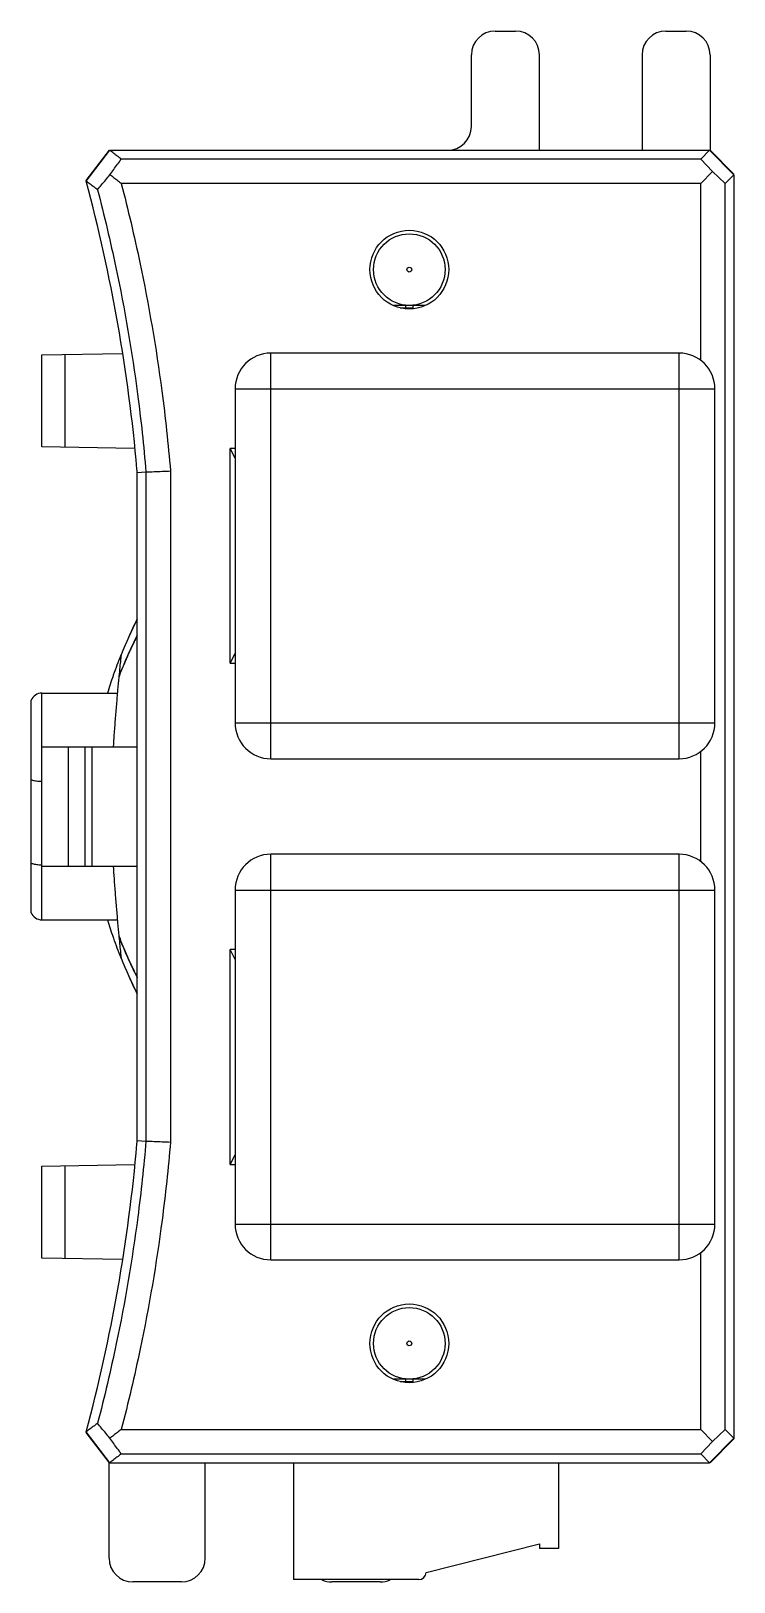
# Model space of a CAD drawing. Header units: millimetres. Extents: x 54 to 1685, y 68 to 1015.
# Drawn here: x 1432 to 1461.5, y 539.7 to 604.7 of the extents above; entities that cross this region are included whole.
import ezdxf

# ---------------------------------------------------------------- set-up
doc = ezdxf.new("R2010")
doc.units = ezdxf.units.MM

msp = doc.modelspace()

# ---------------------------------------------------------------- linework, layer by layer
at = {"color": 7, "linetype": 'Continuous'}
for p, q in [((1451.471, 604.674), (1452.321, 604.674)), ((1458.621, 604.674), (1459.471, 604.674)), ((1450.471, 600.674), (1450.471, 603.674)), ((1453.321, 599.674), (1453.321, 603.674)), ((1457.621, 603.674), (1457.621, 599.674)), ((1460.471, 603.674), (1460.471, 599.674)), ((1435.292, 599.674), (1434.326, 598.414)), ((1434.335, 598.382), (1435.326, 599.674)), ((1435.326, 599.674), (1460.471, 599.674)), ((1460.079, 599.307), (1435.802, 599.307)), ((1460.079, 599.307), (1460.445, 599.674)), ((1460.079, 599.307), (1460.578, 598.781)), ((1460.445, 599.674), (1461.471, 598.648)), ((1461.471, 598.674), (1460.471, 599.674)), ((1460.079, 598.281), (1460.578, 598.781)), ((1460.578, 598.781), (1461.105, 598.281)), ((1460.079, 598.281), (1435.802, 598.281)), ((1460.079, 590.86), (1460.079, 598.281)), ((1461.105, 598.281), (1461.471, 598.648)), ((1461.105, 546.067), (1461.105, 598.281)), ((1461.471, 598.648), (1461.471, 545.674)), ((1448.525, 593.174), (1447.218, 593.174)), ((1447.492, 593.074), (1448.021, 593.074)), ((1447.721, 593.074), (1447.721, 593.174)), ((1448.021, 593.174), (1448.021, 593.074)), ((1432.471, 591.104), (1435.867, 591.163)), ((1432.471, 587.244), (1432.471, 591.104)), ((1433.454, 587.226), (1433.454, 591.121)), ((1442.071, 574.174), (1442.071, 591.174)), ((1459.171, 591.174), (1442.071, 591.174)), ((1459.171, 574.174), (1459.171, 591.174)), ((1440.571, 589.674), (1460.671, 589.674)), ((1440.571, 589.674), (1440.571, 575.674)), ((1460.671, 575.674), (1460.671, 589.674)), ((1436.357, 587.176), (1432.471, 587.244)), ((1440.571, 586.766), (1440.371, 587.174)), ((1440.571, 587.174), (1440.371, 587.174)), ((1440.371, 578.174), (1440.371, 587.174)), ((1436.471, 586.178), (1436.838, 586.193)), ((1436.471, 558.169), (1436.471, 586.178)), ((1436.838, 586.193), (1436.838, 558.154)), ((1437.864, 586.237), (1437.864, 558.111)), ((1440.371, 578.174), (1440.571, 578.581)), ((1440.371, 578.174), (1440.571, 578.174)), ((1432.023, 567.724), (1432.023, 576.624)), ((1432.481, 574.674), (1432.481, 576.924)), ((1432.481, 576.924), (1435.64, 576.924)), ((1440.571, 575.674), (1460.671, 575.674)), ((1432.471, 569.674), (1432.471, 574.674)), ((1432.471, 574.674), (1434.576, 574.674)), ((1433.596, 569.674), (1433.596, 574.674)), ((1434.276, 574.674), (1434.276, 569.674)), ((1434.576, 574.674), (1434.576, 569.674)), ((1434.582, 574.674), (1436.471, 574.674)), ((1442.071, 574.174), (1459.171, 574.174)), ((1460.079, 569.86), (1460.079, 574.487)), ((1459.171, 570.174), (1442.071, 570.174)), ((1442.071, 553.174), (1442.071, 570.174)), ((1459.171, 553.174), (1459.171, 570.174)), ((1432.471, 569.674), (1434.576, 569.674)), ((1432.481, 567.424), (1432.481, 569.674)), ((1434.582, 569.674), (1436.471, 569.674)), ((1440.571, 568.674), (1460.671, 568.674)), ((1440.571, 568.674), (1440.571, 554.674)), ((1460.671, 554.674), (1460.671, 568.674)), ((1432.481, 567.424), (1435.64, 567.424)), ((1440.371, 557.174), (1440.371, 566.174)), ((1440.571, 565.766), (1440.371, 566.174)), ((1440.571, 566.174), (1440.371, 566.174)), ((1436.471, 558.169), (1436.838, 558.154)), ((1432.471, 557.104), (1436.357, 557.172)), ((1432.471, 553.244), (1432.471, 557.104)), ((1433.454, 553.226), (1433.454, 557.121)), ((1440.371, 557.174), (1440.571, 557.581)), ((1440.371, 557.174), (1440.571, 557.174)), ((1440.571, 554.674), (1460.671, 554.674)), ((1435.866, 553.184), (1432.471, 553.244)), ((1442.071, 553.174), (1459.171, 553.174)), ((1460.079, 546.067), (1460.079, 553.487)), ((1448.525, 548.174), (1447.218, 548.174)), ((1447.492, 548.074), (1448.021, 548.074)), ((1447.721, 548.074), (1447.721, 548.174)), ((1448.021, 548.174), (1448.021, 548.074)), ((1435.802, 546.067), (1460.079, 546.067)), ((1460.079, 546.067), (1460.578, 545.567)), ((1461.105, 546.067), (1460.578, 545.567)), ((1461.105, 546.067), (1461.471, 545.7)), ((1434.326, 545.933), (1435.292, 544.674)), ((1435.326, 544.674), (1434.335, 545.965)), ((1460.578, 545.567), (1460.079, 545.04)), ((1461.471, 545.7), (1460.445, 544.674)), ((1460.471, 544.674), (1461.471, 545.674)), ((1435.802, 545.04), (1460.079, 545.04)), ((1460.079, 545.04), (1460.445, 544.674)), ((1435.292, 544.674), (1460.445, 544.674)), ((1435.292, 540.674), (1435.292, 544.674)), ((1439.321, 540.674), (1439.321, 544.674)), ((1443.021, 544.674), (1443.021, 539.774)), ((1454.121, 544.674), (1454.121, 541.074)), ((1448.571, 540.074), (1453.321, 541.274)), ((1453.321, 541.274), (1453.321, 541.074)), ((1454.121, 541.074), (1453.321, 541.074)), ((1438.321, 539.674), (1436.292, 539.674)), ((1448.271, 539.774), (1443.021, 539.774)), ((1446.651, 539.674), (1444.621, 539.674))]:
    msp.add_line(p, q, dxfattribs=at)
for centre, radius in [((1447.871, 594.674), 1.65), ((1447.871, 594.674), 1.5), ((1447.871, 594.674), 0.1), ((1447.871, 549.674), 1.65), ((1447.871, 549.674), 1.5), ((1447.871, 549.674), 0.1)]:
    msp.add_circle(centre, radius, dxfattribs=at)
for centre, radius, start, end in [((1451.471, 603.674), 1, 90, 180), ((1452.321, 603.674), 1, 0, 90), ((1458.621, 603.674), 1, 90, 180), ((1459.471, 603.674), 1, 0, 90), ((1449.471, 600.674), 1, 270.00017, 0), ((1442.071, 589.674), 1.5, 90, 180), ((1459.171, 589.674), 1.5, 0, 90), ((1432.481, 576.424), 0.5, 90, 156.42182), ((1442.071, 575.674), 1.5, 180, 270), ((1459.171, 575.674), 1.5, 270, 0), ((1442.071, 568.674), 1.5, 90, 180), ((1459.171, 568.674), 1.5, 0, 90), ((1432.481, 567.924), 0.5, 203.57818, 270), ((1442.071, 554.674), 1.5, 180, 270), ((1459.171, 554.674), 1.5, 270, 0), ((1436.292, 540.674), 1, 180, 270), ((1438.321, 540.674), 1, 270, 0), ((1444.621, 540.674), 1, 245.54918, 270), ((1446.651, 540.674), 1, 270, 294.45082), ((1448.271, 540.074), 0.3, 270, 0)]:
    msp.add_arc(centre, radius, start, end, dxfattribs=at)
for points, knots in [([(1435.802, 599.307), (1435.757, 599.342), (1435.655, 599.421), (1435.496, 599.543), (1435.383, 599.63), (1435.326, 599.674)], [0, 0, 0, 0, 0.1702174, 0.3874263, 0.6008993, 0.6008993, 0.6008993, 0.6008993]), ([(1435.327, 598.647), (1435.38, 598.72), (1435.485, 598.867), (1435.644, 599.087), (1435.749, 599.234), (1435.802, 599.307)], [0, 0, 0, 0, 0.2711551, 0.542284, 0.8133867, 0.8133867, 0.8133867, 0.8133867]), ([(1436.471, 586.178), (1436.468, 586.224), (1436.114, 590.339), (1435.392, 594.438), (1434.335, 598.382)], [0, 0, 0, 0, 0.139557, 12.390186, 12.390186, 12.390186, 12.390186]), ([(1434.809, 598.022), (1434.765, 598.056), (1434.663, 598.134), (1434.505, 598.254), (1434.391, 598.339), (1434.335, 598.382)], [0, 0, 0, 0, 0.1686852, 0.3839358, 0.5954768, 0.5954768, 0.5954768, 0.5954768]), ([(1434.809, 598.022), (1434.867, 598.091), (1434.981, 598.23), (1435.154, 598.438), (1435.269, 598.577), (1435.327, 598.647)], [0, 0, 0, 0, 0.2694845, 0.5399804, 0.8115671, 0.8115671, 0.8115671, 0.8115671]), ([(1434.809, 598.022), (1435.091, 596.941), (1435.759, 594.106), (1436.435, 590.155), (1436.746, 587.283), (1436.838, 586.193)], [0, 0, 0, 0, 3.351112, 8.733732, 12.013865, 12.013865, 12.013865, 12.013865]), ([(1435.802, 598.281), (1435.749, 598.322), (1435.644, 598.403), (1435.485, 598.525), (1435.38, 598.607), (1435.327, 598.647)], [0, 0, 0, 0, 0.2003427, 0.4003608, 0.6000236, 0.6000236, 0.6000236, 0.6000236]), ([(1435.802, 598.281), (1436.088, 597.184), (1436.765, 594.308), (1437.454, 590.285), (1437.77, 587.357), (1437.864, 586.237)], [0, 0, 0, 0, 3.399875, 8.860786, 12.232287, 12.232287, 12.232287, 12.232287]), ([(1436.838, 586.193), (1436.952, 586.198), (1437.18, 586.208), (1437.522, 586.223), (1437.75, 586.232), (1437.864, 586.237)], [0, 0, 0, 0, 0.341631, 0.683994, 1.027089, 1.027089, 1.027089, 1.027089]), ([(1436.471, 579.348), (1436.327, 579.065), (1436.057, 578.496), (1435.815, 577.914), (1435.703, 577.624)], [0, 0, 0, 0, 0.954816, 1.888307, 1.888307, 1.888307, 1.888307]), ([(1436.471, 579.327), (1436.399, 579.183), (1436.258, 578.897), (1436.058, 578.464), (1435.876, 578.039), (1435.763, 577.758), (1435.71, 577.621)], [0, 0, 0, 0, 0.482056, 0.958417, 1.429386, 1.868344, 1.868344, 1.868344, 1.868344]), ([(1435.797, 578.524), (1435.795, 578.506), (1435.786, 578.432), (1435.768, 578.264), (1435.739, 577.982), (1435.716, 577.756), (1435.703, 577.624)], [0, 0, 0, 0, 0.053759, 0.2228345, 0.5071045, 0.9044469, 0.9044469, 0.9044469, 0.9044469]), ([(1435.701, 577.596), (1435.683, 577.414), (1435.649, 577.03), (1435.597, 576.435), (1435.546, 575.811), (1435.501, 575.221), (1435.474, 574.841), (1435.463, 574.674)], [0, 0, 0, 0, 0.549456, 1.156048, 1.79004, 2.42955, 2.932061, 2.932061, 2.932061, 2.932061]), ([(1435.703, 577.624), (1435.703, 577.619), (1435.702, 577.61), (1435.701, 577.601), (1435.701, 577.596)], [0, 0, 0, 0, 0.01401871, 0.02817852, 0.02817852, 0.02817852, 0.02817852]), ([(1432.023, 573.301), (1432.042, 573.292), (1432.087, 573.275), (1432.166, 573.257), (1432.261, 573.243), (1432.365, 573.235), (1432.436, 573.233), (1432.471, 573.232)], [0, 0, 0, 0, 0.0626104, 0.1445521, 0.2424226, 0.3515449, 0.4564805, 0.4564805, 0.4564805, 0.4564805]), ([(1432.023, 569.801), (1432.042, 569.792), (1432.087, 569.775), (1432.166, 569.757), (1432.261, 569.743), (1432.365, 569.735), (1432.436, 569.733), (1432.471, 569.732)], [0, 0, 0, 0, 0.0626104, 0.1445521, 0.2424226, 0.3515449, 0.4564805, 0.4564805, 0.4564805, 0.4564805]), ([(1435.463, 569.674), (1435.475, 569.498), (1435.502, 569.112), (1435.548, 568.518), (1435.598, 567.9), (1435.649, 567.312), (1435.684, 566.932), (1435.701, 566.75)], [0, 0, 0, 0, 0.527277, 1.161042, 1.787159, 2.38727, 2.933037, 2.933037, 2.933037, 2.933037]), ([(1435.701, 566.75), (1435.701, 566.746), (1435.702, 566.736), (1435.703, 566.727), (1435.704, 566.722)], [0, 0, 0, 0, 0.01422401, 0.02815542, 0.02815542, 0.02815542, 0.02815542]), ([(1435.704, 566.722), (1435.816, 566.432), (1436.054, 565.857), (1436.322, 565.294), (1436.463, 565.016)], [0, 0, 0, 0, 0.933384, 1.868482, 1.868482, 1.868482, 1.868482]), ([(1435.704, 566.722), (1435.716, 566.591), (1435.739, 566.366), (1435.768, 566.085), (1435.786, 565.916), (1435.795, 565.842), (1435.797, 565.824)], [0, 0, 0, 0, 0.3955402, 0.678823, 0.8480985, 0.9034876, 0.9034876, 0.9034876, 0.9034876]), ([(1435.711, 566.725), (1435.763, 566.589), (1435.876, 566.307), (1436.059, 565.883), (1436.258, 565.45), (1436.399, 565.163), (1436.471, 565.02)], [0, 0, 0, 0, 0.438932, 0.909859, 1.386179, 1.868196, 1.868196, 1.868196, 1.868196]), ([(1434.335, 545.965), (1435.392, 549.91), (1436.114, 554.008), (1436.468, 558.123), (1436.471, 558.169)], [0, 0, 0, 0, 12.250629, 12.390186, 12.390186, 12.390186, 12.390186]), ([(1436.838, 558.154), (1436.748, 557.089), (1436.441, 554.242), (1435.769, 550.29), (1435.098, 547.431), (1434.809, 546.325)], [0, 0, 0, 0, 3.206906, 8.587524, 12.013863, 12.013863, 12.013863, 12.013863]), ([(1437.864, 558.111), (1437.772, 557.015), (1437.46, 554.112), (1436.776, 550.088), (1436.095, 547.188), (1435.802, 546.066)], [0, 0, 0, 0, 3.29721, 8.756091, 12.232291, 12.232291, 12.232291, 12.232291]), ([(1436.838, 558.154), (1436.952, 558.149), (1437.18, 558.139), (1437.522, 558.125), (1437.75, 558.115), (1437.864, 558.111)], [0, 0, 0, 0, 0.341631, 0.683994, 1.027089, 1.027089, 1.027089, 1.027089]), ([(1434.809, 546.325), (1434.765, 546.291), (1434.663, 546.214), (1434.505, 546.094), (1434.391, 546.008), (1434.335, 545.965)], [0, 0, 0, 0, 0.1686858, 0.3839364, 0.5954774, 0.5954774, 0.5954774, 0.5954774]), ([(1435.327, 545.7), (1435.269, 545.77), (1435.154, 545.909), (1434.981, 546.118), (1434.867, 546.256), (1434.809, 546.325)], [0, 0, 0, 0, 0.2715842, 0.5420782, 0.8115012, 0.8115012, 0.8115012, 0.8115012]), ([(1435.802, 546.067), (1435.749, 546.026), (1435.644, 545.944), (1435.485, 545.822), (1435.38, 545.741), (1435.327, 545.7)], [0, 0, 0, 0, 0.2003283, 0.400344, 0.6000229, 0.6000229, 0.6000229, 0.6000229]), ([(1435.802, 545.04), (1435.749, 545.114), (1435.644, 545.26), (1435.485, 545.48), (1435.38, 545.627), (1435.327, 545.7)], [0, 0, 0, 0, 0.2711094, 0.542245, 0.8134069, 0.8134069, 0.8134069, 0.8134069]), ([(1435.802, 545.04), (1435.757, 545.006), (1435.655, 544.927), (1435.496, 544.805), (1435.383, 544.717), (1435.326, 544.674)], [0, 0, 0, 0, 0.1702174, 0.3874263, 0.6008993, 0.6008993, 0.6008993, 0.6008993])]:
    msp.add_open_spline(points, degree=3, knots=knots, dxfattribs=at)
for points in [[(1434.335, 598.382), (1434.332, 598.393), (1434.329, 598.404), (1434.326, 598.414)], [(1436.471, 580.024), (1436.227, 579.533), (1436.001, 579.032), (1435.797, 578.524)], [(1436.116, 579.273), (1436.23, 579.526), (1436.348, 579.776), (1436.471, 580.024)], [(1435.485, 577.696), (1435.583, 577.974), (1435.687, 578.25), (1435.797, 578.524)], [(1435.238, 576.936), (1435.312, 577.182), (1435.392, 577.427), (1435.476, 577.67)], [(1435.476, 577.67), (1435.479, 577.678), (1435.482, 577.687), (1435.485, 577.696)], [(1435.71, 577.621), (1435.707, 577.613), (1435.704, 577.604), (1435.701, 577.596)], [(1435.477, 566.677), (1435.392, 566.92), (1435.312, 567.165), (1435.238, 567.411)], [(1435.486, 566.651), (1435.483, 566.659), (1435.48, 566.668), (1435.477, 566.677)], [(1435.797, 565.824), (1435.687, 566.097), (1435.583, 566.373), (1435.486, 566.651)], [(1435.701, 566.75), (1435.704, 566.742), (1435.707, 566.734), (1435.711, 566.725)], [(1435.797, 565.824), (1436.001, 565.315), (1436.227, 564.815), (1436.471, 564.324)], [(1436.471, 564.324), (1436.348, 564.571), (1436.23, 564.822), (1436.116, 565.074)], [(1436.463, 565.016), (1436.466, 565.01), (1436.469, 565.004), (1436.471, 564.998)]]:
    msp.add_open_spline(points, degree=3, dxfattribs=at)

doc.saveas('drawing.dxf')
